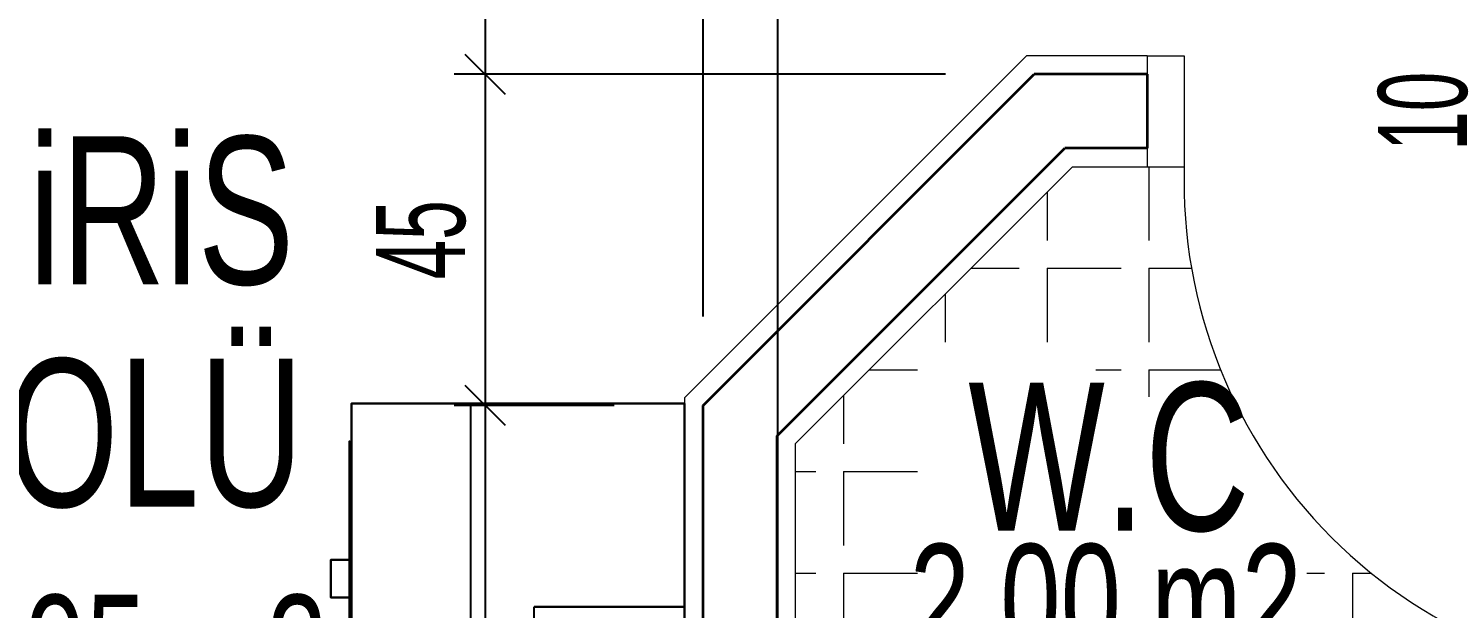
# Model space of a CAD drawing. Header units: inches. Extents: x -7543 to -822, y 102837 to 190349.
# Drawn here: x -831.5496 to -831.51116, y 102837.04599 to 102837.06167 of the extents above; entities that cross this region are included whole.
import ezdxf

# ---------------------------------------------------------------- set-up
doc = ezdxf.new("R2010")
doc.units = ezdxf.units.IN
doc.header["$MEASUREMENT"] = 0
doc.linetypes.add('DASHDOTX2', pattern=[2, 1, -0.5, 0, -0.5])
doc.layers.get('0').update_dxf_attribs({"lineweight": 25})
for name, color, linetype, lineweight in [('AKS', 1, 'Continuous', 25), ('ICOL', 55, 'Continuous', 25), ('İZ DÜŞÜM', 253, 'Continuous', 20), ('SIVA', 150, 'Continuous', 15), ('YAZI', 7, 'Continuous', 25)]:
    doc.layers.add(name, color=color, linetype=linetype, lineweight=lineweight)
for name, color, linetype, lineweight, true_color in [('DUVAR', 7, 'Continuous', 35, 0xfc4642), ('KAPI', 7, 'Continuous', 18, 0xffb360), ('TEFRİŞ', 7, 'Continuous', 25, 0x78462c)]:
    doc.layers.add(name, color=color, linetype=linetype, lineweight=lineweight, true_color=true_color)
doc.styles.add('arıal', font='arial.ttf', dxfattribs={"width": 0.7})
doc.styles.add('OLCU', font='tromand.shx', dxfattribs={"width": 0.6, "height": 12})

# ---------------------------------------------------------------- blocks, each defined once
blk = doc.blocks.new('_Oblique')
at = {"color": 0, "linetype": 'ByBlock', "lineweight": -2}
blk.add_line((-0.5, -0.5), (0.5, 0.5), dxfattribs=at)

msp = doc.modelspace()

# ---------------------------------------------------------------- linework, layer by layer
at = {"layer": 'AKS', "linetype": 'DASHDOTX2', "ltscale": 10}
msp.add_line((-831.5293657724994, 102837.241780972), (-831.5293657724994, 102836.7293249838), dxfattribs=at)
at = {"layer": 'DUVAR'}
for p, q in [((-831.531377394348, 102837.0514810441), (-831.5224276468798, 102837.0604307916)), ((-831.519377394348, 102837.0604307916), (-831.5224276468798, 102837.0604307916)), ((-831.519377394348, 102837.0604307916), (-831.519377394348, 102837.0584307916)), ((-831.5293773943481, 102837.050652617), (-831.521599219755, 102837.0584307916)), ((-831.519377394348, 102837.0584307916), (-831.521599219755, 102837.0584307916)), ((-831.531377394348, 102837.0164307916), (-831.531377394348, 102837.0514810441)), ((-831.5293773943481, 102837.0274307916), (-831.5293773943481, 102837.050652617))]:
    msp.add_line(p, q, dxfattribs=at)
at = {"layer": 'ICOL'}
for p, q in [((-831.5372656394459, 102837.0824307916), (-831.5372656394459, 102837.0604307916)), ((-831.5372656394459, 102837.0604307916), (-831.5372656394459, 102837.0514810441)), ((-831.5372656394459, 102837.0514810441), (-831.5372656394459, 102837.0154307916))]:
    msp.add_line(p, q, dxfattribs=at)
at = {"layer": 'ICOL', "color": 53}
for p, q in [((-831.531377394348, 102837.0538810441), (-831.531377394348, 102837.0663395805)), ((-831.531377394348, 102837.0538810441), (-831.531377394348, 102837.0663395805)), ((-831.5248276468798, 102837.0604307916), (-831.5381056394458, 102837.0604307916)), ((-831.5248276468798, 102837.0604307916), (-831.5381056394458, 102837.0604307916)), ((-831.533777394348, 102837.0514810441), (-831.5381056394458, 102837.0514810441)), ((-831.533777394348, 102837.0514810441), (-831.5381056394458, 102837.0514810441))]:
    msp.add_line(p, q, dxfattribs=at)
at = {"layer": 'İZ DÜŞÜM'}
for p, q in [((-831.51933315116, 102837.0579307916), (-831.51933315116, 102837.0559419001)), ((-831.5220831511601, 102837.0572397534), (-831.5220831511601, 102837.0559419001)), ((-831.524131004411, 102837.0551919001), (-831.5228331511601, 102837.0551919001)), ((-831.5220831511601, 102837.0551919001), (-831.5220831511601, 102837.0531919001)), ((-831.5220831511601, 102837.0551919001), (-831.5200831511601, 102837.0551919001)), ((-831.51933315116, 102837.0551919001), (-831.51933315116, 102837.0531919001)), ((-831.51933315116, 102837.0551919001), (-831.5181807367239, 102837.0551919001)), ((-831.52483315116, 102837.0544897534), (-831.52483315116, 102837.0531919001)), ((-831.5268810044109, 102837.0524419001), (-831.52558315116, 102837.0524419001)), ((-831.5207677796603, 102837.0524419001), (-831.5200831511601, 102837.0524419001)), ((-831.51933315116, 102837.0524419001), (-831.51933315116, 102837.0517102374)), ((-831.51933315116, 102837.0524419001), (-831.5173957612765, 102837.0524419001)), ((-831.5275831511601, 102837.0517397534), (-831.5275831511601, 102837.0504419001)), ((-831.528877394348, 102837.0496919001), (-831.52833315116, 102837.0496919001)), ((-831.5275831511601, 102837.0496919001), (-831.5275831511601, 102837.0476919001)), ((-831.5275831511601, 102837.0496919001), (-831.52558315116, 102837.0496919001)), ((-831.528877394348, 102837.0469419001), (-831.52833315116, 102837.0469419001)), ((-831.5275831511601, 102837.0469419001), (-831.5275831511601, 102837.0449419001)), ((-831.5275831511601, 102837.0469419001), (-831.52558315116, 102837.0469419001)), ((-831.5150678637418, 102837.0469419001), (-831.5145831511601, 102837.0469419001)), ((-831.51383315116, 102837.0469419001), (-831.51383315116, 102837.0449419001)), ((-831.51383315116, 102837.0469419001), (-831.5133211276147, 102837.0469419001))]:
    msp.add_line(p, q, dxfattribs=at)
at = {"layer": 'KAPI'}
for p, q in [((-831.519377394348, 102837.0609307916), (-831.518377394348, 102837.0609307916)), ((-831.519377394348, 102837.0609307916), (-831.519377394348, 102837.0579307916)), ((-831.518377394348, 102837.0609307916), (-831.518377394348, 102837.0579307916)), ((-831.519377394348, 102837.0579307916), (-831.518377394348, 102837.0579307916))]:
    msp.add_line(p, q, dxfattribs=at)
msp.add_arc((-831.504777394348, 102837.0575307916), 0.01360588108133885, 178.3153156342386, 271.6846843212896, dxfattribs=at)
at = {"layer": 'SIVA'}
for p, q in [((-831.5226347536609, 102837.0609307916), (-831.531877394348, 102837.0516881509)), ((-831.519377394348, 102837.0609307916), (-831.5226347536609, 102837.0609307916)), ((-831.528877394348, 102837.0504455102), (-831.5213921129738, 102837.0579307916)), ((-831.5213921129738, 102837.0579307916), (-831.519377394348, 102837.0579307916)), ((-831.531877394348, 102837.0516881509), (-831.531877394348, 102837.0199307916)), ((-831.528877394348, 102837.0279307916), (-831.528877394348, 102837.0504455102))]:
    msp.add_line(p, q, dxfattribs=at)
at = {"layer": 'TEFRİŞ'}
msp.add_line((-831.5376535992308, 102837.0199307916), (-831.5376535992308, 102837.0515307916, 0.01625599999999997), dxfattribs=at)
for points in [[(-831.531877394348, 102837.0515307916, 0.01625599999999998), (-831.5408773943481, 102837.0515307916, 0.01625599999999998), (-831.5408773943481, 102837.0199307916, 0.016256), (-831.531877394348, 102837.0199307916, 0.016256)], [(-831.5408773943481, 102837.0515307916, 0.01625599999999998), (-831.5408773943481, 102837.0515307916), (-831.5408773943481, 102837.0199307916), (-831.5408773943481, 102837.0199307916, 0.016256)], [(-831.531877394348, 102837.0515307916, 0.01625599999999998), (-831.531877394348, 102837.0515307916), (-831.5408773943481, 102837.0515307916), (-831.5408773943481, 102837.0515307916, 0.01625599999999998)], [(-831.5408773943481, 102837.0515307916, 0.01625599999999998), (-831.5408773943481, 102837.0515307916), (-831.5408773943481, 102837.0199307916), (-831.5408773943481, 102837.0199307916, 0.016256)], [(-831.531877394348, 102837.0199307916, 0.016256), (-831.531877394348, 102837.0199307916), (-831.531877394348, 102837.0515307916), (-831.531877394348, 102837.0515307916, 0.01625599999999998)], [(-831.540928194348, 102837.0429867916, 0.01523999999999997), (-831.540928194348, 102837.0429867916, 0.01117599999999997), (-831.540928194348, 102837.0505147916, 0.01117599999999997), (-831.540928194348, 102837.0505147916, 0.01523999999999997)], [(-831.540928194348, 102837.0356387916, -0.002032000000000026), (-831.540928194348, 102837.0505147916, 0.006095999999999973), (-831.540928194348, 102837.0505147916, 0.01015999999999997), (-831.540928194348, 102837.0356387916, 0.002031999999999974)], [(-831.540928194348, 102837.0356387916, -0.007112000000000027), (-831.540928194348, 102837.0505147916, 0.001015999999999971), (-831.540928194348, 102837.0505147916, 0.005079999999999973), (-831.540928194348, 102837.0356387916, -0.003048000000000026)], [(-831.5414361943481, 102837.0462887916, 0.01346199999999997), (-831.5414361943481, 102837.0462887916, 0.01295399999999997), (-831.5414361943481, 102837.0473047916, 0.01295399999999997), (-831.5414361943481, 102837.0473047916, 0.01346199999999997)], [(-831.540928194348, 102837.0462887916, 0.01295399999999997), (-831.540928194348, 102837.0473047916, 0.01295399999999997), (-831.5414361943481, 102837.0473047916, 0.01295399999999997), (-831.5414361943481, 102837.0462887916, 0.01295399999999997)], [(-831.540928194348, 102837.0462887916, 0.01346199999999997), (-831.540928194348, 102837.0473047916, 0.01346199999999997), (-831.5414361943481, 102837.0473047916, 0.01346199999999997), (-831.5414361943481, 102837.0462887916, 0.01346199999999997)], [(-831.540928194348, 102837.0473047916, 0.01346199999999997), (-831.540928194348, 102837.0473047916, 0.01295399999999997), (-831.5414361943481, 102837.0473047916, 0.01295399999999997), (-831.5414361943481, 102837.0473047916, 0.01346199999999997)], [(-831.540928194348, 102837.0462887916, 0.01346199999999997), (-831.540928194348, 102837.0462887916, 0.01295399999999997), (-831.540928194348, 102837.0473047916, 0.01295399999999997), (-831.540928194348, 102837.0473047916, 0.01346199999999997)], [(-831.540928194348, 102837.0462887916, 0.01346199999999997), (-831.540928194348, 102837.0462887916, 0.01295399999999997), (-831.5414361943481, 102837.0462887916, 0.01295399999999997), (-831.5414361943481, 102837.0462887916, 0.01346199999999997)], [(-831.535941394348, 102837.0460347916, 0.04063999999999997), (-831.531877394348, 102837.0460347916, 0.04063999999999997), (-831.531877394348, 102837.0254267916, 0.04064), (-831.535941394348, 102837.0254267916, 0.04064)], [(-831.535941394348, 102837.0460347916, 0.01625599999999998), (-831.531877394348, 102837.0460347916, 0.01625599999999998), (-831.531877394348, 102837.0460347916, 0.04063999999999997), (-831.535941394348, 102837.0460347916, 0.04063999999999997)], [(-831.531877394348, 102837.0460347916, 0.04063999999999997), (-831.531877394348, 102837.0254267916, 0.04064), (-831.531877394348, 102837.0254267916, 0.016256), (-831.531877394348, 102837.0460347916, 0.01625599999999998)]]:
    msp.add_3dface(points, dxfattribs=at)

# ---------------------------------------------------------------- block references
at = {"layer": 'ICOL', "xscale": 0.001080000001820736, "yscale": 0.001080000001820736, "zscale": 0.001080000001820736}
for p, rotation in [((-831.5372656394459, 102837.0604307916), 90), ((-831.5372656394459, 102837.0604307916), 270), ((-831.5372656394459, 102837.0514810441), 90), ((-831.5372656394459, 102837.0514810441), 270)]:
    msp.add_blockref('_Oblique', p, dxfattribs=dict(at, rotation=rotation))

# ---------------------------------------------------------------- texts
at = {"layer": 'ICOL', "char_height": 0.0024, "attachment_point": 5, "rotation": 90, "style": 'OLCU'}
for s, insert in [('\\A1;10', (-831.5119223751622, 102837.0594307916)), ('\\A1;45', (-831.5389936394458, 102837.0559559178))]:
    msp.add_mtext(s, dxfattribs=dict(at, insert=insert))
at = {"layer": 'YAZI', "style": 'arıal', "width": 0.7}
for s, height, p in [('GiRiS', 0.004, (-831.552637283886, 102837.0547545072)), ('HOLÜ', 0.004, (-831.553037283886, 102837.0487397277)), ('W.C', 0.004, (-831.5242129592721, 102837.0480963323)), ('2.00 m2', 0.003, (-831.5257947916889, 102837.044732057, -0.011684)), ('5.95 m2', 0.003, (-831.5521330381121, 102837.0433597025, -0.011684))]:
    msp.add_text(s, height=height, dxfattribs=at).set_placement(p)

doc.saveas('drawing.dxf')
